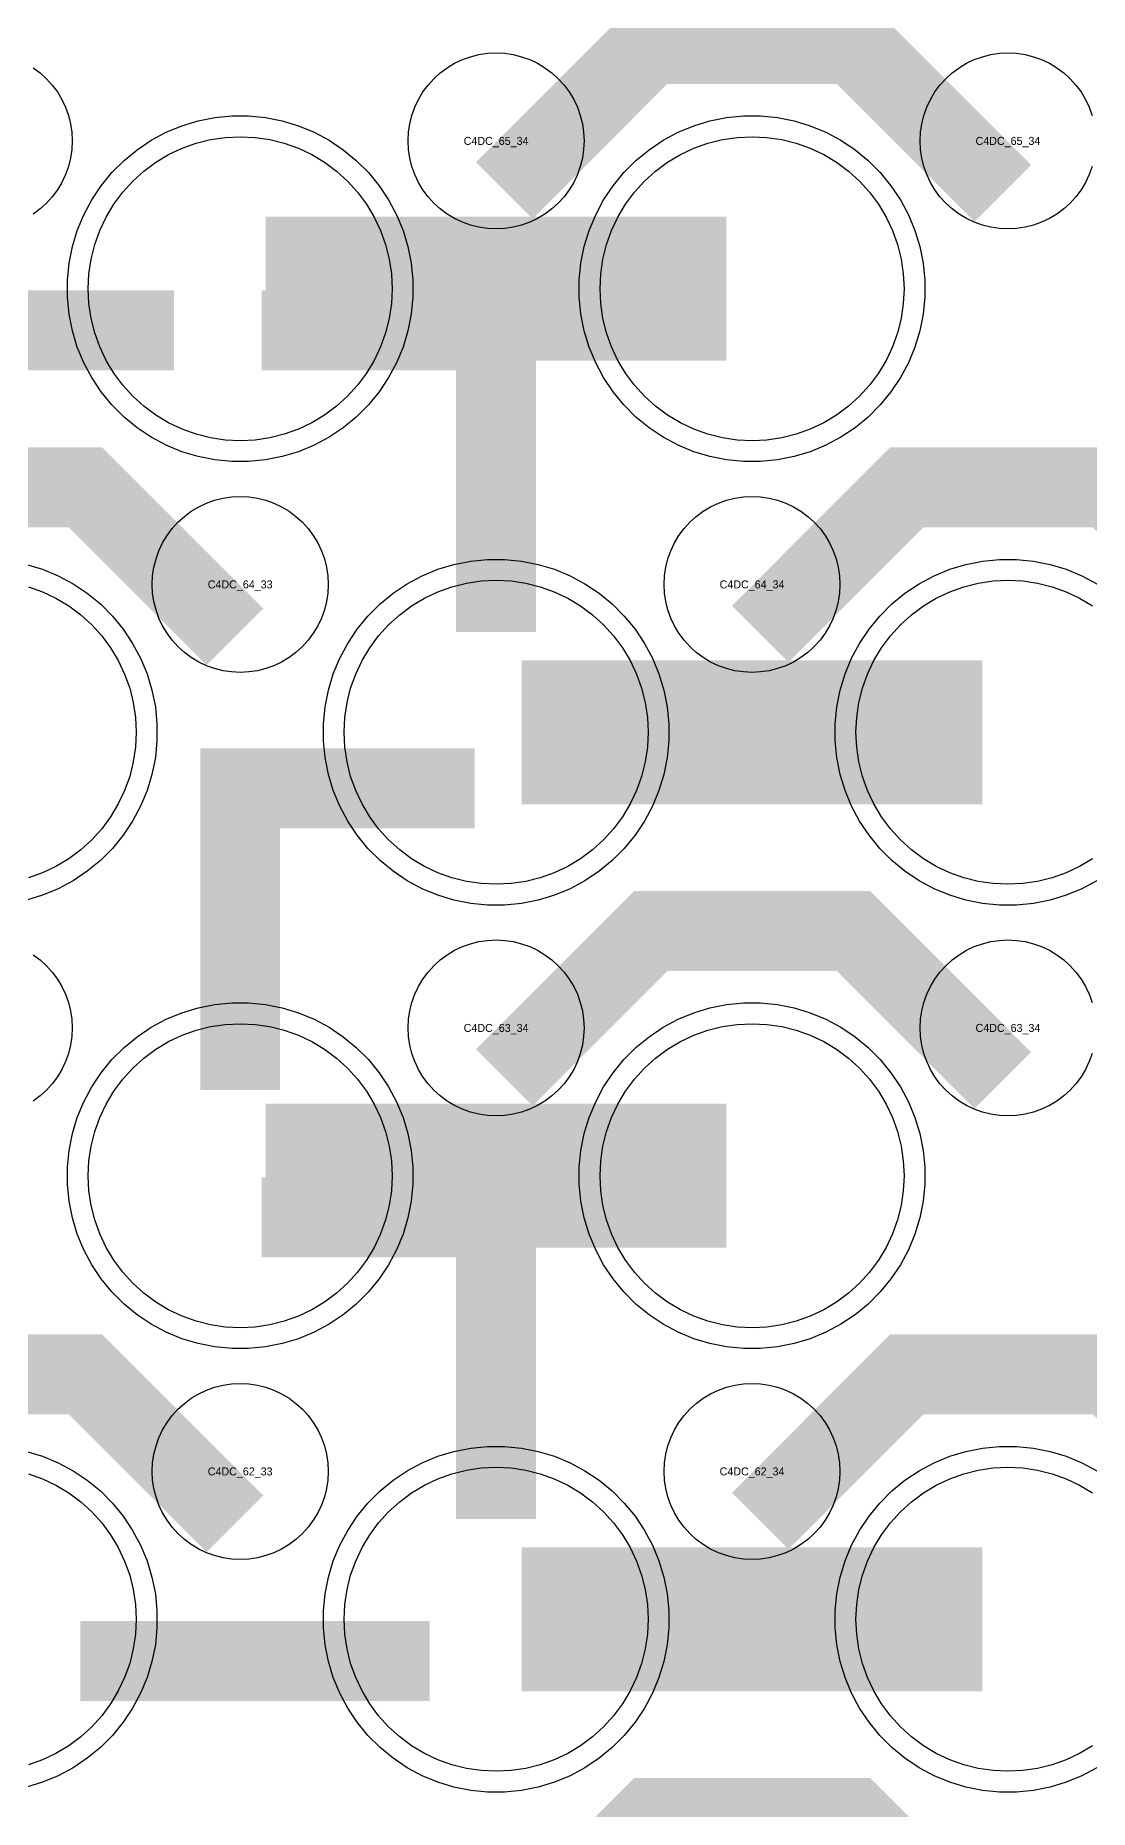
# Model space of a CAD drawing. Extents: x -11880 to 11880, y -14992 to 14992.
# Drawn here: x -1264 to -934, y -6308 to -5754 of the extents above; entities that cross this region are included whole.
import ezdxf
from ezdxf.enums import TextEntityAlignment as Align

# ---------------------------------------------------------------- set-up
doc = ezdxf.new("R2010")
doc.units = 0
doc.header["$MEASUREMENT"] = 0
for name, color, linetype in [('GDS_775_DT_237', 138, 'CONTINUOUS'), ('RDL1_FS', 34, 'CONTINUOUS'), ('RDL_BS', 160, 'CONTINUOUS')]:
    doc.layers.add(name, color=color, linetype=linetype)

msp = doc.modelspace()

# ---------------------------------------------------------------- linework, layer by layer
at = {"layer": 'RDL1_FS'}
for points in [[(-1200, -5880.409), (-1204.657, -5880.18), (-1209.268, -5879.496), (-1213.791, -5878.364), (-1218.181, -5876.792), (-1222.395, -5874.8), (-1226.395, -5872.402), (-1230.14, -5869.624), (-1233.594, -5866.494), (-1236.724, -5863.04), (-1239.502, -5859.295), (-1241.9, -5855.295), (-1243.892, -5851.081), (-1245.464, -5846.691), (-1246.596, -5842.168), (-1247.28, -5837.557), (-1247.509, -5832.9), (-1247.28, -5828.243), (-1246.596, -5823.632), (-1245.464, -5819.109), (-1243.892, -5814.719), (-1241.9, -5810.505), (-1239.502, -5806.505), (-1236.724, -5802.76), (-1233.594, -5799.306), (-1230.14, -5796.176), (-1226.395, -5793.398), (-1222.395, -5791), (-1218.181, -5789.008), (-1213.791, -5787.436), (-1209.268, -5786.304), (-1204.657, -5785.62), (-1200, -5785.391), (-1195.343, -5785.62), (-1190.732, -5786.304), (-1186.209, -5787.436), (-1181.819, -5789.008), (-1177.605, -5791), (-1173.605, -5793.398), (-1169.86, -5796.176), (-1166.406, -5799.306), (-1163.276, -5802.76), (-1160.498, -5806.505), (-1158.1, -5810.505), (-1156.108, -5814.719), (-1154.536, -5819.109), (-1153.404, -5823.632), (-1152.72, -5828.243), (-1152.491, -5832.9), (-1152.72, -5837.557), (-1153.404, -5842.168), (-1154.536, -5846.691), (-1156.108, -5851.081), (-1158.1, -5855.295), (-1160.498, -5859.295), (-1163.276, -5863.04), (-1166.406, -5866.494), (-1169.86, -5869.624), (-1173.605, -5872.402), (-1177.605, -5874.8), (-1181.819, -5876.792), (-1186.209, -5878.364), (-1190.732, -5879.496), (-1195.343, -5880.18)], [(-1040, -5880.409), (-1044.657, -5880.18), (-1049.268, -5879.496), (-1053.791, -5878.364), (-1058.181, -5876.792), (-1062.395, -5874.8), (-1066.395, -5872.402), (-1070.14, -5869.624), (-1073.594, -5866.494), (-1076.724, -5863.04), (-1079.502, -5859.295), (-1081.9, -5855.295), (-1083.892, -5851.081), (-1085.464, -5846.691), (-1086.596, -5842.168), (-1087.28, -5837.557), (-1087.509, -5832.9), (-1087.28, -5828.243), (-1086.596, -5823.632), (-1085.464, -5819.109), (-1083.892, -5814.719), (-1081.9, -5810.505), (-1079.502, -5806.505), (-1076.724, -5802.76), (-1073.594, -5799.306), (-1070.14, -5796.176), (-1066.395, -5793.398), (-1062.395, -5791), (-1058.181, -5789.008), (-1053.791, -5787.436), (-1049.268, -5786.304), (-1044.657, -5785.62), (-1040, -5785.391), (-1035.343, -5785.62), (-1030.732, -5786.304), (-1026.209, -5787.436), (-1021.819, -5789.008), (-1017.605, -5791), (-1013.605, -5793.398), (-1009.86, -5796.176), (-1006.406, -5799.306), (-1003.276, -5802.76), (-1000.498, -5806.505), (-998.1, -5810.505), (-996.108, -5814.719), (-994.536, -5819.109), (-993.404, -5823.632), (-992.72, -5828.243), (-992.491, -5832.9), (-992.72, -5837.557), (-993.404, -5842.168), (-994.536, -5846.691), (-996.108, -5851.081), (-998.1, -5855.295), (-1000.498, -5859.295), (-1003.276, -5863.04), (-1006.406, -5866.494), (-1009.86, -5869.624), (-1013.605, -5872.402), (-1017.605, -5874.8), (-1021.819, -5876.792), (-1026.209, -5878.364), (-1030.732, -5879.496), (-1035.343, -5880.18)], [(-1120, -6018.974), (-1124.657, -6018.745), (-1129.268, -6018.061), (-1133.791, -6016.929), (-1138.181, -6015.357), (-1142.395, -6013.365), (-1146.395, -6010.967), (-1150.14, -6008.189), (-1153.594, -6005.059), (-1156.724, -6001.605), (-1159.502, -5997.86), (-1161.9, -5993.86), (-1163.892, -5989.646), (-1165.464, -5985.256), (-1166.596, -5980.733), (-1167.28, -5976.122), (-1167.509, -5971.465), (-1167.28, -5966.808), (-1166.596, -5962.197), (-1165.464, -5957.674), (-1163.892, -5953.284), (-1161.9, -5949.07), (-1159.502, -5945.07), (-1156.724, -5941.325), (-1153.594, -5937.871), (-1150.14, -5934.741), (-1146.395, -5931.963), (-1142.395, -5929.565), (-1138.181, -5927.573), (-1133.791, -5926.001), (-1129.268, -5924.869), (-1124.657, -5924.185), (-1120, -5923.956), (-1115.343, -5924.185), (-1110.732, -5924.869), (-1106.209, -5926.001), (-1101.819, -5927.573), (-1097.605, -5929.565), (-1093.605, -5931.963), (-1089.86, -5934.741), (-1086.406, -5937.871), (-1083.276, -5941.325), (-1080.498, -5945.07), (-1078.1, -5949.07), (-1076.108, -5953.284), (-1074.536, -5957.674), (-1073.404, -5962.197), (-1072.72, -5966.808), (-1072.491, -5971.465), (-1072.72, -5976.122), (-1073.404, -5980.733), (-1074.536, -5985.256), (-1076.108, -5989.646), (-1078.1, -5993.86), (-1080.498, -5997.86), (-1083.276, -6001.605), (-1086.406, -6005.059), (-1089.86, -6008.189), (-1093.605, -6010.967), (-1097.605, -6013.365), (-1101.819, -6015.357), (-1106.209, -6016.929), (-1110.732, -6018.061), (-1115.343, -6018.745)], [(-1200, -6157.539), (-1204.657, -6157.31), (-1209.268, -6156.626), (-1213.791, -6155.494), (-1218.181, -6153.922), (-1222.395, -6151.93), (-1226.395, -6149.532), (-1230.14, -6146.754), (-1233.594, -6143.624), (-1236.724, -6140.17), (-1239.502, -6136.425), (-1241.9, -6132.425), (-1243.892, -6128.211), (-1245.464, -6123.821), (-1246.596, -6119.298), (-1247.28, -6114.687), (-1247.509, -6110.03), (-1247.28, -6105.373), (-1246.596, -6100.762), (-1245.464, -6096.239), (-1243.892, -6091.849), (-1241.9, -6087.635), (-1239.502, -6083.635), (-1236.724, -6079.89), (-1233.594, -6076.436), (-1230.14, -6073.306), (-1226.395, -6070.528), (-1222.395, -6068.13), (-1218.181, -6066.138), (-1213.791, -6064.566), (-1209.268, -6063.434), (-1204.657, -6062.75), (-1200, -6062.521), (-1195.343, -6062.75), (-1190.732, -6063.434), (-1186.209, -6064.566), (-1181.819, -6066.138), (-1177.605, -6068.13), (-1173.605, -6070.528), (-1169.86, -6073.306), (-1166.406, -6076.436), (-1163.276, -6079.89), (-1160.498, -6083.635), (-1158.1, -6087.635), (-1156.108, -6091.849), (-1154.536, -6096.239), (-1153.404, -6100.762), (-1152.72, -6105.373), (-1152.491, -6110.03), (-1152.72, -6114.687), (-1153.404, -6119.298), (-1154.536, -6123.821), (-1156.108, -6128.211), (-1158.1, -6132.425), (-1160.498, -6136.425), (-1163.276, -6140.17), (-1166.406, -6143.624), (-1169.86, -6146.754), (-1173.605, -6149.532), (-1177.605, -6151.93), (-1181.819, -6153.922), (-1186.209, -6155.494), (-1190.732, -6156.626), (-1195.343, -6157.31)], [(-1040, -6157.539), (-1044.657, -6157.31), (-1049.268, -6156.626), (-1053.791, -6155.494), (-1058.181, -6153.922), (-1062.395, -6151.93), (-1066.395, -6149.532), (-1070.14, -6146.754), (-1073.594, -6143.624), (-1076.724, -6140.17), (-1079.502, -6136.425), (-1081.9, -6132.425), (-1083.892, -6128.211), (-1085.464, -6123.821), (-1086.596, -6119.298), (-1087.28, -6114.687), (-1087.509, -6110.03), (-1087.28, -6105.373), (-1086.596, -6100.762), (-1085.464, -6096.239), (-1083.892, -6091.849), (-1081.9, -6087.635), (-1079.502, -6083.635), (-1076.724, -6079.89), (-1073.594, -6076.436), (-1070.14, -6073.306), (-1066.395, -6070.528), (-1062.395, -6068.13), (-1058.181, -6066.138), (-1053.791, -6064.566), (-1049.268, -6063.434), (-1044.657, -6062.75), (-1040, -6062.521), (-1035.343, -6062.75), (-1030.732, -6063.434), (-1026.209, -6064.566), (-1021.819, -6066.138), (-1017.605, -6068.13), (-1013.605, -6070.528), (-1009.86, -6073.306), (-1006.406, -6076.436), (-1003.276, -6079.89), (-1000.498, -6083.635), (-998.1, -6087.635), (-996.108, -6091.849), (-994.536, -6096.239), (-993.404, -6100.762), (-992.72, -6105.373), (-992.491, -6110.03), (-992.72, -6114.687), (-993.404, -6119.298), (-994.536, -6123.821), (-996.108, -6128.211), (-998.1, -6132.425), (-1000.498, -6136.425), (-1003.276, -6140.17), (-1006.406, -6143.624), (-1009.86, -6146.754), (-1013.605, -6149.532), (-1017.605, -6151.93), (-1021.819, -6153.922), (-1026.209, -6155.494), (-1030.732, -6156.626), (-1035.343, -6157.31)], [(-1120, -6296.099), (-1124.657, -6295.87), (-1129.268, -6295.186), (-1133.791, -6294.054), (-1138.181, -6292.482), (-1142.395, -6290.49), (-1146.395, -6288.092), (-1150.14, -6285.314), (-1153.594, -6282.184), (-1156.724, -6278.73), (-1159.502, -6274.985), (-1161.9, -6270.985), (-1163.892, -6266.771), (-1165.464, -6262.381), (-1166.596, -6257.858), (-1167.28, -6253.247), (-1167.509, -6248.59), (-1167.28, -6243.933), (-1166.596, -6239.322), (-1165.464, -6234.799), (-1163.892, -6230.409), (-1161.9, -6226.195), (-1159.502, -6222.195), (-1156.724, -6218.45), (-1153.594, -6214.996), (-1150.14, -6211.866), (-1146.395, -6209.088), (-1142.395, -6206.69), (-1138.181, -6204.698), (-1133.791, -6203.126), (-1129.268, -6201.994), (-1124.657, -6201.31), (-1120, -6201.081), (-1115.343, -6201.31), (-1110.732, -6201.994), (-1106.209, -6203.126), (-1101.819, -6204.698), (-1097.605, -6206.69), (-1093.605, -6209.088), (-1089.86, -6211.866), (-1086.406, -6214.996), (-1083.276, -6218.45), (-1080.498, -6222.195), (-1078.1, -6226.195), (-1076.108, -6230.409), (-1074.536, -6234.799), (-1073.404, -6239.322), (-1072.72, -6243.933), (-1072.491, -6248.59), (-1072.72, -6253.247), (-1073.404, -6257.858), (-1074.536, -6262.381), (-1076.108, -6266.771), (-1078.1, -6270.985), (-1080.498, -6274.985), (-1083.276, -6278.73), (-1086.406, -6282.184), (-1089.86, -6285.314), (-1093.605, -6288.092), (-1097.605, -6290.49), (-1101.819, -6292.482), (-1106.209, -6294.054), (-1110.732, -6295.186), (-1115.343, -6295.87)]]:
    msp.add_lwpolyline(points, close=True, dxfattribs=at)
for points in [[(-1191.998, -5832.9, 45, 45, 0), (-1119.998, -5832.9, 45, 45, 0)], [(-1119.998, -5832.9, 45, 45, 0), (-1047.998, -5832.9, 45, 45, 0)], [(-1111.998, -5971.465, 45, 45, 0), (-1039.998, -5971.465, 45, 45, 0)], [(-1039.998, -5971.465, 45, 45, 0), (-967.998, -5971.465, 45, 45, 0)], [(-1191.998, -6110.03, 45, 45, 0), (-1119.998, -6110.03, 45, 45, 0)], [(-1119.998, -6110.03, 45, 45, 0), (-1047.998, -6110.03, 45, 45, 0)], [(-1111.998, -6248.59, 45, 45, 0), (-1039.998, -6248.59, 45, 45, 0)], [(-1039.998, -6248.59, 45, 45, 0), (-967.998, -6248.59, 45, 45, 0)]]:
    msp.add_lwpolyline(points, format="xyseb", dxfattribs=at)
for points in [[(-933.605, -6010.967), (-937.605, -6013.365), (-941.819, -6015.357), (-946.209, -6016.929), (-950.732, -6018.061), (-955.343, -6018.745), (-960, -6018.974), (-964.657, -6018.745), (-969.268, -6018.061), (-973.791, -6016.929), (-978.181, -6015.357), (-982.395, -6013.365), (-986.395, -6010.967), (-990.14, -6008.189), (-993.594, -6005.059), (-996.724, -6001.605), (-999.502, -5997.86), (-1001.9, -5993.86), (-1003.892, -5989.646), (-1005.464, -5985.256), (-1006.596, -5980.733), (-1007.28, -5976.122), (-1007.509, -5971.465), (-1007.28, -5966.808), (-1006.596, -5962.197), (-1005.464, -5957.674), (-1003.892, -5953.284), (-1001.9, -5949.07), (-999.502, -5945.07), (-996.724, -5941.325), (-993.594, -5937.871), (-990.14, -5934.741), (-986.395, -5931.963), (-982.395, -5929.565), (-978.181, -5927.573), (-973.791, -5926.001), (-969.268, -5924.869), (-964.657, -5924.185), (-960, -5923.956), (-955.343, -5924.185), (-950.732, -5924.869), (-946.209, -5926.001), (-941.819, -5927.573), (-937.605, -5929.565), (-933.605, -5931.963)], [(-1266.209, -5926.001), (-1261.819, -5927.573), (-1257.605, -5929.565), (-1253.605, -5931.963), (-1249.86, -5934.741), (-1246.406, -5937.871), (-1243.276, -5941.325), (-1240.498, -5945.07), (-1238.1, -5949.07), (-1236.108, -5953.284), (-1234.536, -5957.674), (-1233.404, -5962.197), (-1232.72, -5966.808), (-1232.491, -5971.465), (-1232.72, -5976.122), (-1233.404, -5980.733), (-1234.536, -5985.256), (-1236.108, -5989.646), (-1238.1, -5993.86), (-1240.498, -5997.86), (-1243.276, -6001.605), (-1246.406, -6005.059), (-1249.86, -6008.189), (-1253.605, -6010.967), (-1257.605, -6013.365), (-1261.819, -6015.357), (-1266.209, -6016.929)], [(-933.605, -6288.092), (-937.605, -6290.49), (-941.819, -6292.482), (-946.209, -6294.054), (-950.732, -6295.186), (-955.343, -6295.87), (-960, -6296.099), (-964.657, -6295.87), (-969.268, -6295.186), (-973.791, -6294.054), (-978.181, -6292.482), (-982.395, -6290.49), (-986.395, -6288.092), (-990.14, -6285.314), (-993.594, -6282.184), (-996.724, -6278.73), (-999.502, -6274.985), (-1001.9, -6270.985), (-1003.892, -6266.771), (-1005.464, -6262.381), (-1006.596, -6257.858), (-1007.28, -6253.247), (-1007.509, -6248.59), (-1007.28, -6243.933), (-1006.596, -6239.322), (-1005.464, -6234.799), (-1003.892, -6230.409), (-1001.9, -6226.195), (-999.502, -6222.195), (-996.724, -6218.45), (-993.594, -6214.996), (-990.14, -6211.866), (-986.395, -6209.088), (-982.395, -6206.69), (-978.181, -6204.698), (-973.791, -6203.126), (-969.268, -6201.994), (-964.657, -6201.31), (-960, -6201.081), (-955.343, -6201.31), (-950.732, -6201.994), (-946.209, -6203.126), (-941.819, -6204.698), (-937.605, -6206.69), (-933.605, -6209.088)], [(-1266.209, -6203.126), (-1261.819, -6204.698), (-1257.605, -6206.69), (-1253.605, -6209.088), (-1249.86, -6211.866), (-1246.406, -6214.996), (-1243.276, -6218.45), (-1240.498, -6222.195), (-1238.1, -6226.195), (-1236.108, -6230.409), (-1234.536, -6234.799), (-1233.404, -6239.322), (-1232.72, -6243.933), (-1232.491, -6248.59), (-1232.72, -6253.247), (-1233.404, -6257.858), (-1234.536, -6262.381), (-1236.108, -6266.771), (-1238.1, -6270.985), (-1240.498, -6274.985), (-1243.276, -6278.73), (-1246.406, -6282.184), (-1249.86, -6285.314), (-1253.605, -6288.092), (-1257.605, -6290.49), (-1261.819, -6292.482), (-1266.209, -6294.054)]]:
    msp.add_lwpolyline(points, dxfattribs=at)
at = {"layer": 'RDL_BS'}
for points in [[(-1117.438, -5802.214, 25, 25, 0), (-1071.623, -5756.399, 25, 25, 0), (-1038.07, -5756.399, 25, 25, 0)], [(-961.599, -5803.113, 25, 25, 0), (-1008.313, -5756.399, 25, 25, 0), (-1038.071, -5756.399, 25, 25, 0)], [(-1120, -5940.185, 25, 25, 0), (-1120, -5833.408, 25, 25, 0)], [(-1329.984, -5845.913, 25, 25, 0), (-1220.719, -5845.913, 25, 25, 0)], [(-1107.5, -5845.908, 25, 25, 0), (-1193.333, -5845.908, 25, 25, 0)], [(-1147.056, -5845.908, 25, 25, 0), (-1188.26, -5845.908, 25, 25, 0)], [(-1120, -5863.877, 25, 25, 0), (-1120, -5909.497, 25, 25, 0)], [(-1201.599, -5941.678, 25, 25, 0), (-1248.313, -5894.964, 25, 25, 0), (-1278.071, -5894.964, 25, 25, 0)], [(-1037.438, -5940.779, 25, 25, 0), (-991.623, -5894.964, 25, 25, 0), (-958.07, -5894.964, 25, 25, 0)], [(-881.599, -5941.678, 25, 25, 0), (-928.313, -5894.964, 25, 25, 0), (-958.071, -5894.964, 25, 25, 0)], [(-1200, -6083.237, 25, 25, 0), (-1200, -5976.46, 25, 25, 0)], [(-1212.5, -5988.96, 25, 25, 0), (-1126.667, -5988.96, 25, 25, 0)], [(-1172.944, -5988.96, 25, 25, 0), (-1131.74, -5988.96, 25, 25, 0)], [(-1200, -6006.929, 25, 25, 0), (-1200, -6052.549, 25, 25, 0)], [(-1117.438, -6079.344, 25, 25, 0), (-1071.623, -6033.529, 25, 25, 0), (-1038.07, -6033.529, 25, 25, 0)], [(-961.599, -6080.243, 25, 25, 0), (-1008.313, -6033.529, 25, 25, 0), (-1038.071, -6033.529, 25, 25, 0)], [(-1120, -6217.315, 25, 25, 0), (-1120, -6110.538, 25, 25, 0)], [(-1107.5, -6123.038, 25, 25, 0), (-1193.333, -6123.038, 25, 25, 0)], [(-1147.056, -6123.038, 25, 25, 0), (-1188.26, -6123.038, 25, 25, 0)], [(-1120, -6141.007, 25, 25, 0), (-1120, -6186.627, 25, 25, 0)], [(-1201.599, -6218.803, 25, 25, 0), (-1248.313, -6172.089, 25, 25, 0), (-1278.071, -6172.089, 25, 25, 0)], [(-1037.438, -6217.904, 25, 25, 0), (-991.623, -6172.089, 25, 25, 0), (-958.07, -6172.089, 25, 25, 0)], [(-881.599, -6218.803, 25, 25, 0), (-928.313, -6172.089, 25, 25, 0), (-958.071, -6172.089, 25, 25, 0)], [(-1249.984, -6261.603, 25, 25, 0), (-1140.719, -6261.603, 25, 25, 0)], [(-1117.438, -6356.469, 25, 25, 0), (-1071.623, -6310.654, 25, 25, 0), (-1038.07, -6310.654, 25, 25, 0)], [(-961.599, -6357.368, 25, 25, 0), (-1008.313, -6310.654, 25, 25, 0), (-1038.071, -6310.654, 25, 25, 0)]]:
    msp.add_lwpolyline(points, format="xyseb", dxfattribs=at)
for points in [[(-1264.72, -5763.855), (-1262.557, -5765.458), (-1260.558, -5767.27), (-1258.746, -5769.269), (-1257.143, -5771.432), (-1255.75, -5773.756), (-1254.598, -5776.193), (-1253.691, -5778.728), (-1253.034, -5781.347), (-1252.638, -5784.019), (-1252.506, -5786.712), (-1252.638, -5789.405), (-1253.034, -5792.077), (-1253.691, -5794.696), (-1254.598, -5797.231), (-1255.75, -5799.668), (-1257.143, -5801.992), (-1258.746, -5804.155), (-1260.558, -5806.154), (-1262.557, -5807.966), (-1264.72, -5809.569)], [(-933.691, -5794.696), (-934.598, -5797.231), (-935.75, -5799.668), (-937.143, -5801.992), (-938.746, -5804.155), (-940.558, -5806.154), (-942.557, -5807.966), (-944.72, -5809.569), (-947.044, -5810.962), (-949.481, -5812.114), (-952.016, -5813.021), (-954.635, -5813.678), (-957.307, -5814.074), (-960, -5814.206), (-962.693, -5814.074), (-965.365, -5813.678), (-967.984, -5813.021), (-970.519, -5812.114), (-972.956, -5810.962), (-975.28, -5809.569), (-977.443, -5807.966), (-979.442, -5806.154), (-981.254, -5804.155), (-982.857, -5801.992), (-984.25, -5799.668), (-985.402, -5797.231), (-986.309, -5794.696), (-986.966, -5792.077), (-987.362, -5789.405), (-987.494, -5786.712), (-987.362, -5784.019), (-986.966, -5781.347), (-986.309, -5778.728), (-985.402, -5776.193), (-984.25, -5773.756), (-982.857, -5771.432), (-981.254, -5769.269), (-979.442, -5767.27), (-977.443, -5765.458), (-975.28, -5763.855), (-972.956, -5762.462), (-970.519, -5761.31), (-967.984, -5760.403), (-965.365, -5759.746), (-962.693, -5759.35), (-960, -5759.218), (-957.307, -5759.35), (-954.635, -5759.746), (-952.016, -5760.403), (-949.481, -5761.31), (-947.044, -5762.462), (-944.72, -5763.855), (-942.557, -5765.458), (-940.558, -5767.27), (-938.746, -5769.269), (-937.143, -5771.432), (-935.75, -5773.756), (-934.598, -5776.193), (-933.691, -5778.728)], [(-1266.835, -5919.028), (-1261.795, -5920.559), (-1256.885, -5922.59), (-1252.223, -5925.082), (-1247.809, -5928.029), (-1243.708, -5931.391), (-1239.926, -5935.173), (-1236.564, -5939.274), (-1233.617, -5943.688), (-1231.125, -5948.35), (-1229.094, -5953.26), (-1227.563, -5958.3), (-1226.517, -5963.527), (-1226, -5968.821), (-1226, -5974.109), (-1226.517, -5979.403), (-1227.563, -5984.63), (-1229.094, -5989.67), (-1231.125, -5994.58), (-1233.617, -5999.242), (-1236.564, -6003.656), (-1239.926, -6007.757), (-1243.708, -6011.539), (-1247.809, -6014.901), (-1252.223, -6017.848), (-1256.885, -6020.34), (-1261.795, -6022.371), (-1266.835, -6023.902)], [(-932.223, -6017.848), (-936.885, -6020.34), (-941.795, -6022.371), (-946.835, -6023.902), (-952.062, -6024.948), (-957.356, -6025.465), (-962.644, -6025.465), (-967.938, -6024.948), (-973.165, -6023.902), (-978.205, -6022.371), (-983.115, -6020.34), (-987.777, -6017.848), (-992.191, -6014.901), (-996.292, -6011.539), (-1000.074, -6007.757), (-1003.436, -6003.656), (-1006.383, -5999.242), (-1008.875, -5994.58), (-1010.906, -5989.67), (-1012.437, -5984.63), (-1013.483, -5979.403), (-1014, -5974.109), (-1014, -5968.821), (-1013.483, -5963.527), (-1012.437, -5958.3), (-1010.906, -5953.26), (-1008.875, -5948.35), (-1006.383, -5943.688), (-1003.436, -5939.274), (-1000.074, -5935.173), (-996.292, -5931.391), (-992.191, -5928.029), (-987.777, -5925.082), (-983.115, -5922.59), (-978.205, -5920.559), (-973.165, -5919.028), (-967.938, -5917.982), (-962.644, -5917.465), (-957.356, -5917.465), (-952.062, -5917.982), (-946.835, -5919.028), (-941.795, -5920.559), (-936.885, -5922.59), (-932.223, -5925.082)], [(-1264.72, -6040.985), (-1262.557, -6042.588), (-1260.558, -6044.4), (-1258.746, -6046.399), (-1257.143, -6048.562), (-1255.75, -6050.886), (-1254.598, -6053.323), (-1253.691, -6055.858), (-1253.034, -6058.477), (-1252.638, -6061.149), (-1252.506, -6063.842), (-1252.638, -6066.535), (-1253.034, -6069.207), (-1253.691, -6071.826), (-1254.598, -6074.361), (-1255.75, -6076.798), (-1257.143, -6079.122), (-1258.746, -6081.285), (-1260.558, -6083.284), (-1262.557, -6085.096), (-1264.72, -6086.699)], [(-933.691, -6071.826), (-934.598, -6074.361), (-935.75, -6076.798), (-937.143, -6079.122), (-938.746, -6081.285), (-940.558, -6083.284), (-942.557, -6085.096), (-944.72, -6086.699), (-947.044, -6088.092), (-949.481, -6089.244), (-952.016, -6090.151), (-954.635, -6090.808), (-957.307, -6091.204), (-960, -6091.336), (-962.693, -6091.204), (-965.365, -6090.808), (-967.984, -6090.151), (-970.519, -6089.244), (-972.956, -6088.092), (-975.28, -6086.699), (-977.443, -6085.096), (-979.442, -6083.284), (-981.254, -6081.285), (-982.857, -6079.122), (-984.25, -6076.798), (-985.402, -6074.361), (-986.309, -6071.826), (-986.966, -6069.207), (-987.362, -6066.535), (-987.494, -6063.842), (-987.362, -6061.149), (-986.966, -6058.477), (-986.309, -6055.858), (-985.402, -6053.323), (-984.25, -6050.886), (-982.857, -6048.562), (-981.254, -6046.399), (-979.442, -6044.4), (-977.443, -6042.588), (-975.28, -6040.985), (-972.956, -6039.592), (-970.519, -6038.44), (-967.984, -6037.533), (-965.365, -6036.876), (-962.693, -6036.48), (-960, -6036.348), (-957.307, -6036.48), (-954.635, -6036.876), (-952.016, -6037.533), (-949.481, -6038.44), (-947.044, -6039.592), (-944.72, -6040.985), (-942.557, -6042.588), (-940.558, -6044.4), (-938.746, -6046.399), (-937.143, -6048.562), (-935.75, -6050.886), (-934.598, -6053.323), (-933.691, -6055.858)], [(-1266.835, -6196.153), (-1261.795, -6197.684), (-1256.885, -6199.715), (-1252.223, -6202.207), (-1247.809, -6205.154), (-1243.708, -6208.516), (-1239.926, -6212.298), (-1236.564, -6216.399), (-1233.617, -6220.813), (-1231.125, -6225.475), (-1229.094, -6230.385), (-1227.563, -6235.425), (-1226.517, -6240.652), (-1226, -6245.946), (-1226, -6251.234), (-1226.517, -6256.528), (-1227.563, -6261.755), (-1229.094, -6266.795), (-1231.125, -6271.705), (-1233.617, -6276.367), (-1236.564, -6280.781), (-1239.926, -6284.882), (-1243.708, -6288.664), (-1247.809, -6292.026), (-1252.223, -6294.973), (-1256.885, -6297.465), (-1261.795, -6299.496), (-1266.835, -6301.027)], [(-932.223, -6294.973), (-936.885, -6297.465), (-941.795, -6299.496), (-946.835, -6301.027), (-952.062, -6302.073), (-957.356, -6302.59), (-962.644, -6302.59), (-967.938, -6302.073), (-973.165, -6301.027), (-978.205, -6299.496), (-983.115, -6297.465), (-987.777, -6294.973), (-992.191, -6292.026), (-996.292, -6288.664), (-1000.074, -6284.882), (-1003.436, -6280.781), (-1006.383, -6276.367), (-1008.875, -6271.705), (-1010.906, -6266.795), (-1012.437, -6261.755), (-1013.483, -6256.528), (-1014, -6251.234), (-1014, -6245.946), (-1013.483, -6240.652), (-1012.437, -6235.425), (-1010.906, -6230.385), (-1008.875, -6225.475), (-1006.383, -6220.813), (-1003.436, -6216.399), (-1000.074, -6212.298), (-996.292, -6208.516), (-992.191, -6205.154), (-987.777, -6202.207), (-983.115, -6199.715), (-978.205, -6197.684), (-973.165, -6196.153), (-967.938, -6195.107), (-962.644, -6194.59), (-957.356, -6194.59), (-952.062, -6195.107), (-946.835, -6196.153), (-941.795, -6197.684), (-936.885, -6199.715), (-932.223, -6202.207)]]:
    msp.add_lwpolyline(points, dxfattribs=at)
for points in [[(-1120, -5814.206), (-1122.693, -5814.074), (-1125.365, -5813.678), (-1127.984, -5813.021), (-1130.519, -5812.114), (-1132.956, -5810.962), (-1135.28, -5809.569), (-1137.443, -5807.966), (-1139.442, -5806.154), (-1141.254, -5804.155), (-1142.857, -5801.992), (-1144.25, -5799.668), (-1145.402, -5797.231), (-1146.309, -5794.696), (-1146.966, -5792.077), (-1147.362, -5789.405), (-1147.494, -5786.712), (-1147.362, -5784.019), (-1146.966, -5781.347), (-1146.309, -5778.728), (-1145.402, -5776.193), (-1144.25, -5773.756), (-1142.857, -5771.432), (-1141.254, -5769.269), (-1139.442, -5767.27), (-1137.443, -5765.458), (-1135.28, -5763.855), (-1132.956, -5762.462), (-1130.519, -5761.31), (-1127.984, -5760.403), (-1125.365, -5759.746), (-1122.693, -5759.35), (-1120, -5759.218), (-1117.307, -5759.35), (-1114.635, -5759.746), (-1112.016, -5760.403), (-1109.481, -5761.31), (-1107.044, -5762.462), (-1104.72, -5763.855), (-1102.557, -5765.458), (-1100.558, -5767.27), (-1098.746, -5769.269), (-1097.143, -5771.432), (-1095.75, -5773.756), (-1094.598, -5776.193), (-1093.691, -5778.728), (-1093.034, -5781.347), (-1092.638, -5784.019), (-1092.506, -5786.712), (-1092.638, -5789.405), (-1093.034, -5792.077), (-1093.691, -5794.696), (-1094.598, -5797.231), (-1095.75, -5799.668), (-1097.143, -5801.992), (-1098.746, -5804.155), (-1100.558, -5806.154), (-1102.557, -5807.966), (-1104.72, -5809.569), (-1107.044, -5810.962), (-1109.481, -5812.114), (-1112.016, -5813.021), (-1114.635, -5813.678), (-1117.307, -5814.074)], [(-1202.644, -5886.9), (-1207.938, -5886.383), (-1213.165, -5885.337), (-1218.205, -5883.806), (-1223.115, -5881.775), (-1227.777, -5879.283), (-1232.191, -5876.336), (-1236.292, -5872.974), (-1240.074, -5869.192), (-1243.436, -5865.091), (-1246.383, -5860.677), (-1248.875, -5856.015), (-1250.906, -5851.105), (-1252.437, -5846.065), (-1253.483, -5840.838), (-1254, -5835.544), (-1254, -5830.256), (-1253.483, -5824.962), (-1252.437, -5819.735), (-1250.906, -5814.695), (-1248.875, -5809.785), (-1246.383, -5805.123), (-1243.436, -5800.709), (-1240.074, -5796.608), (-1236.292, -5792.826), (-1232.191, -5789.464), (-1227.777, -5786.517), (-1223.115, -5784.025), (-1218.205, -5781.994), (-1213.165, -5780.463), (-1207.938, -5779.417), (-1202.644, -5778.9), (-1197.356, -5778.9), (-1192.062, -5779.417), (-1186.835, -5780.463), (-1181.795, -5781.994), (-1176.885, -5784.025), (-1172.223, -5786.517), (-1167.809, -5789.464), (-1163.708, -5792.826), (-1159.926, -5796.608), (-1156.564, -5800.709), (-1153.617, -5805.123), (-1151.125, -5809.785), (-1149.094, -5814.695), (-1147.563, -5819.735), (-1146.517, -5824.962), (-1146, -5830.256), (-1146, -5835.544), (-1146.517, -5840.838), (-1147.563, -5846.065), (-1149.094, -5851.105), (-1151.125, -5856.015), (-1153.617, -5860.677), (-1156.564, -5865.091), (-1159.926, -5869.192), (-1163.708, -5872.974), (-1167.809, -5876.336), (-1172.223, -5879.283), (-1176.885, -5881.775), (-1181.795, -5883.806), (-1186.835, -5885.337), (-1192.062, -5886.383), (-1197.356, -5886.9)], [(-1042.644, -5886.9), (-1047.938, -5886.383), (-1053.165, -5885.337), (-1058.205, -5883.806), (-1063.115, -5881.775), (-1067.777, -5879.283), (-1072.191, -5876.336), (-1076.292, -5872.974), (-1080.074, -5869.192), (-1083.436, -5865.091), (-1086.383, -5860.677), (-1088.875, -5856.015), (-1090.906, -5851.105), (-1092.437, -5846.065), (-1093.483, -5840.838), (-1094, -5835.544), (-1094, -5830.256), (-1093.483, -5824.962), (-1092.437, -5819.735), (-1090.906, -5814.695), (-1088.875, -5809.785), (-1086.383, -5805.123), (-1083.436, -5800.709), (-1080.074, -5796.608), (-1076.292, -5792.826), (-1072.191, -5789.464), (-1067.777, -5786.517), (-1063.115, -5784.025), (-1058.205, -5781.994), (-1053.165, -5780.463), (-1047.938, -5779.417), (-1042.644, -5778.9), (-1037.356, -5778.9), (-1032.062, -5779.417), (-1026.835, -5780.463), (-1021.795, -5781.994), (-1016.885, -5784.025), (-1012.223, -5786.517), (-1007.809, -5789.464), (-1003.708, -5792.826), (-999.926, -5796.608), (-996.564, -5800.709), (-993.617, -5805.123), (-991.125, -5809.785), (-989.094, -5814.695), (-987.563, -5819.735), (-986.517, -5824.962), (-986, -5830.256), (-986, -5835.544), (-986.517, -5840.838), (-987.563, -5846.065), (-989.094, -5851.105), (-991.125, -5856.015), (-993.617, -5860.677), (-996.564, -5865.091), (-999.926, -5869.192), (-1003.708, -5872.974), (-1007.809, -5876.336), (-1012.223, -5879.283), (-1016.885, -5881.775), (-1021.795, -5883.806), (-1026.835, -5885.337), (-1032.062, -5886.383), (-1037.356, -5886.9)], [(-1200, -5952.771), (-1202.693, -5952.639), (-1205.365, -5952.243), (-1207.984, -5951.586), (-1210.519, -5950.679), (-1212.956, -5949.527), (-1215.28, -5948.134), (-1217.443, -5946.531), (-1219.442, -5944.719), (-1221.254, -5942.72), (-1222.857, -5940.557), (-1224.25, -5938.233), (-1225.402, -5935.796), (-1226.309, -5933.261), (-1226.966, -5930.642), (-1227.362, -5927.97), (-1227.494, -5925.277), (-1227.362, -5922.584), (-1226.966, -5919.912), (-1226.309, -5917.293), (-1225.402, -5914.758), (-1224.25, -5912.321), (-1222.857, -5909.997), (-1221.254, -5907.834), (-1219.442, -5905.835), (-1217.443, -5904.023), (-1215.28, -5902.42), (-1212.956, -5901.027), (-1210.519, -5899.875), (-1207.984, -5898.968), (-1205.365, -5898.311), (-1202.693, -5897.915), (-1200, -5897.783), (-1197.307, -5897.915), (-1194.635, -5898.311), (-1192.016, -5898.968), (-1189.481, -5899.875), (-1187.044, -5901.027), (-1184.72, -5902.42), (-1182.557, -5904.023), (-1180.558, -5905.835), (-1178.746, -5907.834), (-1177.143, -5909.997), (-1175.75, -5912.321), (-1174.598, -5914.758), (-1173.691, -5917.293), (-1173.034, -5919.912), (-1172.638, -5922.584), (-1172.506, -5925.277), (-1172.638, -5927.97), (-1173.034, -5930.642), (-1173.691, -5933.261), (-1174.598, -5935.796), (-1175.75, -5938.233), (-1177.143, -5940.557), (-1178.746, -5942.72), (-1180.558, -5944.719), (-1182.557, -5946.531), (-1184.72, -5948.134), (-1187.044, -5949.527), (-1189.481, -5950.679), (-1192.016, -5951.586), (-1194.635, -5952.243), (-1197.307, -5952.639)], [(-1040, -5952.771), (-1042.693, -5952.639), (-1045.365, -5952.243), (-1047.984, -5951.586), (-1050.519, -5950.679), (-1052.956, -5949.527), (-1055.28, -5948.134), (-1057.443, -5946.531), (-1059.442, -5944.719), (-1061.254, -5942.72), (-1062.857, -5940.557), (-1064.25, -5938.233), (-1065.402, -5935.796), (-1066.309, -5933.261), (-1066.966, -5930.642), (-1067.362, -5927.97), (-1067.494, -5925.277), (-1067.362, -5922.584), (-1066.966, -5919.912), (-1066.309, -5917.293), (-1065.402, -5914.758), (-1064.25, -5912.321), (-1062.857, -5909.997), (-1061.254, -5907.834), (-1059.442, -5905.835), (-1057.443, -5904.023), (-1055.28, -5902.42), (-1052.956, -5901.027), (-1050.519, -5899.875), (-1047.984, -5898.968), (-1045.365, -5898.311), (-1042.693, -5897.915), (-1040, -5897.783), (-1037.307, -5897.915), (-1034.635, -5898.311), (-1032.016, -5898.968), (-1029.481, -5899.875), (-1027.044, -5901.027), (-1024.72, -5902.42), (-1022.557, -5904.023), (-1020.558, -5905.835), (-1018.746, -5907.834), (-1017.143, -5909.997), (-1015.75, -5912.321), (-1014.598, -5914.758), (-1013.691, -5917.293), (-1013.034, -5919.912), (-1012.638, -5922.584), (-1012.506, -5925.277), (-1012.638, -5927.97), (-1013.034, -5930.642), (-1013.691, -5933.261), (-1014.598, -5935.796), (-1015.75, -5938.233), (-1017.143, -5940.557), (-1018.746, -5942.72), (-1020.558, -5944.719), (-1022.557, -5946.531), (-1024.72, -5948.134), (-1027.044, -5949.527), (-1029.481, -5950.679), (-1032.016, -5951.586), (-1034.635, -5952.243), (-1037.307, -5952.639)], [(-1122.644, -6025.465), (-1127.938, -6024.948), (-1133.165, -6023.902), (-1138.205, -6022.371), (-1143.115, -6020.34), (-1147.777, -6017.848), (-1152.191, -6014.901), (-1156.292, -6011.539), (-1160.074, -6007.757), (-1163.436, -6003.656), (-1166.383, -5999.242), (-1168.875, -5994.58), (-1170.906, -5989.67), (-1172.437, -5984.63), (-1173.483, -5979.403), (-1174, -5974.109), (-1174, -5968.821), (-1173.483, -5963.527), (-1172.437, -5958.3), (-1170.906, -5953.26), (-1168.875, -5948.35), (-1166.383, -5943.688), (-1163.436, -5939.274), (-1160.074, -5935.173), (-1156.292, -5931.391), (-1152.191, -5928.029), (-1147.777, -5925.082), (-1143.115, -5922.59), (-1138.205, -5920.559), (-1133.165, -5919.028), (-1127.938, -5917.982), (-1122.644, -5917.465), (-1117.356, -5917.465), (-1112.062, -5917.982), (-1106.835, -5919.028), (-1101.795, -5920.559), (-1096.885, -5922.59), (-1092.223, -5925.082), (-1087.809, -5928.029), (-1083.708, -5931.391), (-1079.926, -5935.173), (-1076.564, -5939.274), (-1073.617, -5943.688), (-1071.125, -5948.35), (-1069.094, -5953.26), (-1067.563, -5958.3), (-1066.517, -5963.527), (-1066, -5968.821), (-1066, -5974.109), (-1066.517, -5979.403), (-1067.563, -5984.63), (-1069.094, -5989.67), (-1071.125, -5994.58), (-1073.617, -5999.242), (-1076.564, -6003.656), (-1079.926, -6007.757), (-1083.708, -6011.539), (-1087.809, -6014.901), (-1092.223, -6017.848), (-1096.885, -6020.34), (-1101.795, -6022.371), (-1106.835, -6023.902), (-1112.062, -6024.948), (-1117.356, -6025.465)], [(-1120, -6091.336), (-1122.693, -6091.204), (-1125.365, -6090.808), (-1127.984, -6090.151), (-1130.519, -6089.244), (-1132.956, -6088.092), (-1135.28, -6086.699), (-1137.443, -6085.096), (-1139.442, -6083.284), (-1141.254, -6081.285), (-1142.857, -6079.122), (-1144.25, -6076.798), (-1145.402, -6074.361), (-1146.309, -6071.826), (-1146.966, -6069.207), (-1147.362, -6066.535), (-1147.494, -6063.842), (-1147.362, -6061.149), (-1146.966, -6058.477), (-1146.309, -6055.858), (-1145.402, -6053.323), (-1144.25, -6050.886), (-1142.857, -6048.562), (-1141.254, -6046.399), (-1139.442, -6044.4), (-1137.443, -6042.588), (-1135.28, -6040.985), (-1132.956, -6039.592), (-1130.519, -6038.44), (-1127.984, -6037.533), (-1125.365, -6036.876), (-1122.693, -6036.48), (-1120, -6036.348), (-1117.307, -6036.48), (-1114.635, -6036.876), (-1112.016, -6037.533), (-1109.481, -6038.44), (-1107.044, -6039.592), (-1104.72, -6040.985), (-1102.557, -6042.588), (-1100.558, -6044.4), (-1098.746, -6046.399), (-1097.143, -6048.562), (-1095.75, -6050.886), (-1094.598, -6053.323), (-1093.691, -6055.858), (-1093.034, -6058.477), (-1092.638, -6061.149), (-1092.506, -6063.842), (-1092.638, -6066.535), (-1093.034, -6069.207), (-1093.691, -6071.826), (-1094.598, -6074.361), (-1095.75, -6076.798), (-1097.143, -6079.122), (-1098.746, -6081.285), (-1100.558, -6083.284), (-1102.557, -6085.096), (-1104.72, -6086.699), (-1107.044, -6088.092), (-1109.481, -6089.244), (-1112.016, -6090.151), (-1114.635, -6090.808), (-1117.307, -6091.204)], [(-1202.644, -6164.03), (-1207.938, -6163.513), (-1213.165, -6162.467), (-1218.205, -6160.936), (-1223.115, -6158.905), (-1227.777, -6156.413), (-1232.191, -6153.466), (-1236.292, -6150.104), (-1240.074, -6146.322), (-1243.436, -6142.221), (-1246.383, -6137.807), (-1248.875, -6133.145), (-1250.906, -6128.235), (-1252.437, -6123.195), (-1253.483, -6117.968), (-1254, -6112.674), (-1254, -6107.386), (-1253.483, -6102.092), (-1252.437, -6096.865), (-1250.906, -6091.825), (-1248.875, -6086.915), (-1246.383, -6082.253), (-1243.436, -6077.839), (-1240.074, -6073.738), (-1236.292, -6069.956), (-1232.191, -6066.594), (-1227.777, -6063.647), (-1223.115, -6061.155), (-1218.205, -6059.124), (-1213.165, -6057.593), (-1207.938, -6056.547), (-1202.644, -6056.03), (-1197.356, -6056.03), (-1192.062, -6056.547), (-1186.835, -6057.593), (-1181.795, -6059.124), (-1176.885, -6061.155), (-1172.223, -6063.647), (-1167.809, -6066.594), (-1163.708, -6069.956), (-1159.926, -6073.738), (-1156.564, -6077.839), (-1153.617, -6082.253), (-1151.125, -6086.915), (-1149.094, -6091.825), (-1147.563, -6096.865), (-1146.517, -6102.092), (-1146, -6107.386), (-1146, -6112.674), (-1146.517, -6117.968), (-1147.563, -6123.195), (-1149.094, -6128.235), (-1151.125, -6133.145), (-1153.617, -6137.807), (-1156.564, -6142.221), (-1159.926, -6146.322), (-1163.708, -6150.104), (-1167.809, -6153.466), (-1172.223, -6156.413), (-1176.885, -6158.905), (-1181.795, -6160.936), (-1186.835, -6162.467), (-1192.062, -6163.513), (-1197.356, -6164.03)], [(-1042.644, -6164.03), (-1047.938, -6163.513), (-1053.165, -6162.467), (-1058.205, -6160.936), (-1063.115, -6158.905), (-1067.777, -6156.413), (-1072.191, -6153.466), (-1076.292, -6150.104), (-1080.074, -6146.322), (-1083.436, -6142.221), (-1086.383, -6137.807), (-1088.875, -6133.145), (-1090.906, -6128.235), (-1092.437, -6123.195), (-1093.483, -6117.968), (-1094, -6112.674), (-1094, -6107.386), (-1093.483, -6102.092), (-1092.437, -6096.865), (-1090.906, -6091.825), (-1088.875, -6086.915), (-1086.383, -6082.253), (-1083.436, -6077.839), (-1080.074, -6073.738), (-1076.292, -6069.956), (-1072.191, -6066.594), (-1067.777, -6063.647), (-1063.115, -6061.155), (-1058.205, -6059.124), (-1053.165, -6057.593), (-1047.938, -6056.547), (-1042.644, -6056.03), (-1037.356, -6056.03), (-1032.062, -6056.547), (-1026.835, -6057.593), (-1021.795, -6059.124), (-1016.885, -6061.155), (-1012.223, -6063.647), (-1007.809, -6066.594), (-1003.708, -6069.956), (-999.926, -6073.738), (-996.564, -6077.839), (-993.617, -6082.253), (-991.125, -6086.915), (-989.094, -6091.825), (-987.563, -6096.865), (-986.517, -6102.092), (-986, -6107.386), (-986, -6112.674), (-986.517, -6117.968), (-987.563, -6123.195), (-989.094, -6128.235), (-991.125, -6133.145), (-993.617, -6137.807), (-996.564, -6142.221), (-999.926, -6146.322), (-1003.708, -6150.104), (-1007.809, -6153.466), (-1012.223, -6156.413), (-1016.885, -6158.905), (-1021.795, -6160.936), (-1026.835, -6162.467), (-1032.062, -6163.513), (-1037.356, -6164.03)], [(-1200, -6229.896), (-1202.693, -6229.764), (-1205.365, -6229.368), (-1207.984, -6228.711), (-1210.519, -6227.804), (-1212.956, -6226.652), (-1215.28, -6225.259), (-1217.443, -6223.656), (-1219.442, -6221.844), (-1221.254, -6219.845), (-1222.857, -6217.682), (-1224.25, -6215.358), (-1225.402, -6212.921), (-1226.309, -6210.386), (-1226.966, -6207.767), (-1227.362, -6205.095), (-1227.494, -6202.402), (-1227.362, -6199.709), (-1226.966, -6197.037), (-1226.309, -6194.418), (-1225.402, -6191.883), (-1224.25, -6189.446), (-1222.857, -6187.122), (-1221.254, -6184.959), (-1219.442, -6182.96), (-1217.443, -6181.148), (-1215.28, -6179.545), (-1212.956, -6178.152), (-1210.519, -6177), (-1207.984, -6176.093), (-1205.365, -6175.436), (-1202.693, -6175.04), (-1200, -6174.908), (-1197.307, -6175.04), (-1194.635, -6175.436), (-1192.016, -6176.093), (-1189.481, -6177), (-1187.044, -6178.152), (-1184.72, -6179.545), (-1182.557, -6181.148), (-1180.558, -6182.96), (-1178.746, -6184.959), (-1177.143, -6187.122), (-1175.75, -6189.446), (-1174.598, -6191.883), (-1173.691, -6194.418), (-1173.034, -6197.037), (-1172.638, -6199.709), (-1172.506, -6202.402), (-1172.638, -6205.095), (-1173.034, -6207.767), (-1173.691, -6210.386), (-1174.598, -6212.921), (-1175.75, -6215.358), (-1177.143, -6217.682), (-1178.746, -6219.845), (-1180.558, -6221.844), (-1182.557, -6223.656), (-1184.72, -6225.259), (-1187.044, -6226.652), (-1189.481, -6227.804), (-1192.016, -6228.711), (-1194.635, -6229.368), (-1197.307, -6229.764)], [(-1040, -6229.896), (-1042.693, -6229.764), (-1045.365, -6229.368), (-1047.984, -6228.711), (-1050.519, -6227.804), (-1052.956, -6226.652), (-1055.28, -6225.259), (-1057.443, -6223.656), (-1059.442, -6221.844), (-1061.254, -6219.845), (-1062.857, -6217.682), (-1064.25, -6215.358), (-1065.402, -6212.921), (-1066.309, -6210.386), (-1066.966, -6207.767), (-1067.362, -6205.095), (-1067.494, -6202.402), (-1067.362, -6199.709), (-1066.966, -6197.037), (-1066.309, -6194.418), (-1065.402, -6191.883), (-1064.25, -6189.446), (-1062.857, -6187.122), (-1061.254, -6184.959), (-1059.442, -6182.96), (-1057.443, -6181.148), (-1055.28, -6179.545), (-1052.956, -6178.152), (-1050.519, -6177), (-1047.984, -6176.093), (-1045.365, -6175.436), (-1042.693, -6175.04), (-1040, -6174.908), (-1037.307, -6175.04), (-1034.635, -6175.436), (-1032.016, -6176.093), (-1029.481, -6177), (-1027.044, -6178.152), (-1024.72, -6179.545), (-1022.557, -6181.148), (-1020.558, -6182.96), (-1018.746, -6184.959), (-1017.143, -6187.122), (-1015.75, -6189.446), (-1014.598, -6191.883), (-1013.691, -6194.418), (-1013.034, -6197.037), (-1012.638, -6199.709), (-1012.506, -6202.402), (-1012.638, -6205.095), (-1013.034, -6207.767), (-1013.691, -6210.386), (-1014.598, -6212.921), (-1015.75, -6215.358), (-1017.143, -6217.682), (-1018.746, -6219.845), (-1020.558, -6221.844), (-1022.557, -6223.656), (-1024.72, -6225.259), (-1027.044, -6226.652), (-1029.481, -6227.804), (-1032.016, -6228.711), (-1034.635, -6229.368), (-1037.307, -6229.764)], [(-1122.644, -6302.59), (-1127.938, -6302.073), (-1133.165, -6301.027), (-1138.205, -6299.496), (-1143.115, -6297.465), (-1147.777, -6294.973), (-1152.191, -6292.026), (-1156.292, -6288.664), (-1160.074, -6284.882), (-1163.436, -6280.781), (-1166.383, -6276.367), (-1168.875, -6271.705), (-1170.906, -6266.795), (-1172.437, -6261.755), (-1173.483, -6256.528), (-1174, -6251.234), (-1174, -6245.946), (-1173.483, -6240.652), (-1172.437, -6235.425), (-1170.906, -6230.385), (-1168.875, -6225.475), (-1166.383, -6220.813), (-1163.436, -6216.399), (-1160.074, -6212.298), (-1156.292, -6208.516), (-1152.191, -6205.154), (-1147.777, -6202.207), (-1143.115, -6199.715), (-1138.205, -6197.684), (-1133.165, -6196.153), (-1127.938, -6195.107), (-1122.644, -6194.59), (-1117.356, -6194.59), (-1112.062, -6195.107), (-1106.835, -6196.153), (-1101.795, -6197.684), (-1096.885, -6199.715), (-1092.223, -6202.207), (-1087.809, -6205.154), (-1083.708, -6208.516), (-1079.926, -6212.298), (-1076.564, -6216.399), (-1073.617, -6220.813), (-1071.125, -6225.475), (-1069.094, -6230.385), (-1067.563, -6235.425), (-1066.517, -6240.652), (-1066, -6245.946), (-1066, -6251.234), (-1066.517, -6256.528), (-1067.563, -6261.755), (-1069.094, -6266.795), (-1071.125, -6271.705), (-1073.617, -6276.367), (-1076.564, -6280.781), (-1079.926, -6284.882), (-1083.708, -6288.664), (-1087.809, -6292.026), (-1092.223, -6294.973), (-1096.885, -6297.465), (-1101.795, -6299.496), (-1106.835, -6301.027), (-1112.062, -6302.073), (-1117.356, -6302.59)]]:
    msp.add_lwpolyline(points, close=True, dxfattribs=at)

# ---------------------------------------------------------------- texts
at = {"layer": 'GDS_775_DT_237'}
for s, p in [('C4DC_65_34', (-1120, -5786.712)), ('C4DC_65_34', (-1120, -5786.712)), ('C4DC_65_34', (-960, -5786.712)), ('C4DC_65_34', (-960, -5786.712)), ('C4DC_64_33', (-1200, -5925.277)), ('C4DC_64_33', (-1200, -5925.277)), ('C4DC_64_34', (-1040, -5925.277)), ('C4DC_64_34', (-1040, -5925.277)), ('C4DC_63_34', (-1120, -6063.842)), ('C4DC_63_34', (-1120, -6063.842)), ('C4DC_63_34', (-960, -6063.842)), ('C4DC_63_34', (-960, -6063.842)), ('C4DC_62_33', (-1200, -6202.402)), ('C4DC_62_33', (-1200, -6202.402)), ('C4DC_62_34', (-1040, -6202.402)), ('C4DC_62_34', (-1040, -6202.402))]:
    msp.add_text(s, height=2.5, dxfattribs=at).set_placement(p, align=Align.MIDDLE_CENTER)

doc.saveas('drawing.dxf')
